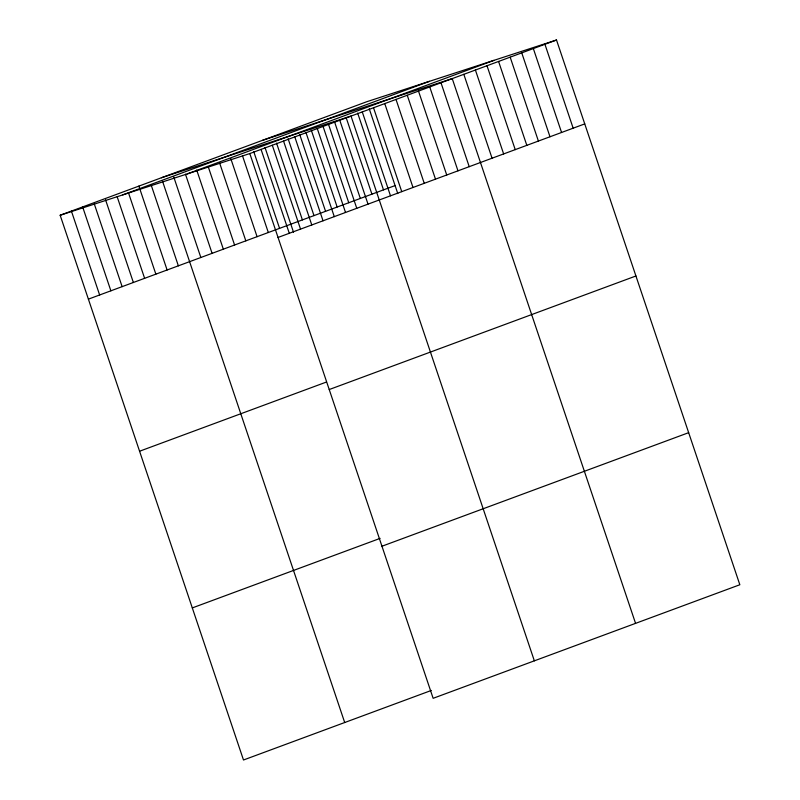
<?xml version="1.0" encoding="UTF-8"?>
<svg xmlns="http://www.w3.org/2000/svg" width="800" height="800" viewBox="0 0 800 800"><rect width="100%" height="100%" fill="white"/><g stroke="black" fill="none" stroke-linecap="round" stroke-linejoin="round"><path stroke-width="1.2" d="M431.29 690.46L243.49 760L60.16 215.25L366.86 101.69L556.51 40L739.84 584.75L433.14 698.31L249.81 153.56L556.51 40M122.74 194.89L429.44 81.33M187.23 173.92L493.93 60.36M88.39 299.14L395.09 185.58M278.05 237.45L584.75 123.9M139.57 451.23L326.25 382.11M329.23 389.54L635.93 275.98M192.3 607.92L380.11 538.38M381.96 546.23L688.66 432.67M262.58 140.3L452.24 78.61L635.56 623.36M161.37 177.77L351.02 116.08L534.35 660.84M60.16 215.25L249.81 153.56M544.93 44.29L573.16 128.19M533.34 48.58L561.57 132.48M521.75 52.87L549.99 136.77M510.17 57.16L538.4 141.06M498.58 61.45L526.82 145.35M487 65.74L515.23 149.64M475.41 70.03L503.64 153.93M463.82 74.32L492.06 158.22M440.99 82.77L469.22 166.67M429.74 86.94L457.98 170.83M418.5 91.1L446.73 175M407.25 95.27L435.49 179.16M396.01 99.43L424.24 183.32M384.76 103.59L413 187.49M373.52 107.76L401.75 191.65M369.24 108.78L397.79 193.59M362.27 111.92L390.5 195.82M357.66 113.07L383.5 189.87M346.07 117.36L371.92 194.16M339.78 120.25L368.01 204.14M334.48 121.65L360.33 198.45M328.53 124.41L356.77 208.31M322.9 125.94L348.75 202.74M317.29 128.58L345.52 212.47M311.31 130.23L337.16 207.03M306.04 132.74L334.28 216.64M299.72 134.52L325.57 211.32M294.8 136.9L323.03 220.8M288.14 138.81L313.99 215.61M283.55 141.07L311.78 224.96M276.55 143.1L302.4 219.9M272.3 145.23L300.54 229.13M264.97 147.39L293.51 232.2M261.06 149.4L289.29 233.29M253.72 151.55L279.57 228.36M242.47 155.72L268.32 232.52M230.83 158.7L257.08 236.69M219.58 162.86L245.83 240.85M208.34 167.03L234.58 245.01M196.7 170.01L223.34 249.18M185.45 174.17L212.09 253.34M173.81 177.15L200.85 257.51M162.56 181.32L344.7 722.53M151.32 185.48L178.36 265.83M138.88 186.1L167.11 270M128.43 192.63L155.86 274.16M117.18 196.79L144.62 278.32M105.54 199.77L133.37 282.49M94.29 203.94L122.13 286.65M82.65 206.92L110.88 290.82M71.4 211.08L99.64 294.98"/></g></svg>
